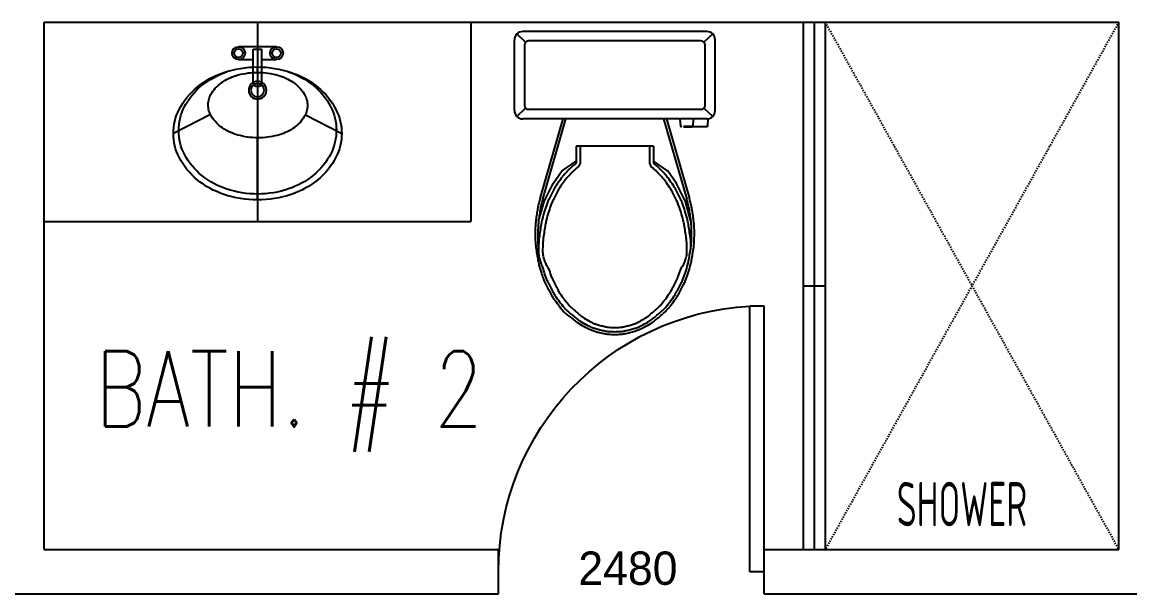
# Model space of a CAD drawing. Header units: inches. Extents: x 26998 to 46838, y -509 to 4343.
# Drawn here: x 32911.4 to 33011.4, y 3701.9 to 3753.5 of the extents above; entities that cross this region are included whole.
import ezdxf
from ezdxf.enums import TextEntityAlignment as Align

# ---------------------------------------------------------------- set-up
doc = ezdxf.new("R2010")
doc.units = ezdxf.units.IN
doc.header["$LTSCALE"] = 0.5
doc.header["$MEASUREMENT"] = 0
doc.linetypes.add('HIDDEN', pattern=[0.375, 0.25, -0.125])
for name, color, linetype in [('BUILT-INS', 13, 'Continuous'), ('CABS', 23, 'Continuous'), ('Title Block', 7, 'Continuous'), ('TITLES', 3, 'Continuous'), ('windows', 4, 'Continuous')]:
    doc.layers.add(name, color=color, linetype=linetype)
doc.styles.add('ARCHSTYL', font='archstyl.shx', dxfattribs={"height": 5})
doc.styles.add('HS-DESIGN-TTLB', font='GOTHIC.TTF')
doc.styles.get("Standard").update_dxf_attribs({"font": 'romans.shx', "width": 0.75})

# ---------------------------------------------------------------- blocks, each defined once
blk = doc.blocks.new('P0470039')
at = {"linetype": 'Continuous'}
for p, q in [((0, -0.61339), (0, 0)), ((-5.396179, -5.394092), (-9.5, -7.5)), ((5.322319, -5.35619), (9.5, -7.5)), ((0, -15), (0, -7.994521))]:
    blk.add_line(p, q, dxfattribs=at)
for points in [[(9.5, -7.5, 0.118506), (8.852327, -4.805722, 0.104654), (6.80398, -2.274646, 0.089615), (3.801003, -0.621924, 0.08127), (0, 0, 0.08127), (-3.801003, -0.621924, 0.089615), (-6.80398, -2.274646, 0.104654), (-8.852327, -4.805722, 0.118506), (-9.5, -7.5, 0.118506), (-8.852327, -10.194278, 0.104654), (-6.80398, -12.725354, 0.089615), (-3.801003, -14.378076, 0.08127), (0, -15, 0.08127), (3.801003, -14.378076, 0.089615), (6.80398, -12.725354, 0.104654), (8.852327, -10.194278, 0.118506)], [(0, -7.994521, 0.066698), (2.228047, -7.675818, 0.0792), (3.951416, -6.878456, 0.107151), (5.1993, -5.580919, 0.14125), (5.56895, -4.25438, 0.14125), (5.175802, -2.934614, 0.107151), (3.905073, -1.659441, 0.0792), (2.167817, -0.892807, 0.066698), (-0.065538, -0.613719, 0.066698), (-2.293584, -0.932422, 0.0792), (-4.016953, -1.729784, 0.107151), (-5.264838, -3.027321, 0.14125), (-5.634488, -4.35386, 0.14125), (-5.24134, -5.673626, 0.107151), (-3.970611, -6.948799, 0.0792), (-2.233355, -7.715433, 0.066698)]]:
    blk.add_lwpolyline(points, format="xyb", close=True, dxfattribs=at)
for radius in [1, 0.75]:
    blk.add_circle((0, -2.625), radius, dxfattribs=at)
for centre, radius, start, end in [((-0.632896, -9.107886), 9.026467, 108.265523, 128.679582), ((0.618746, -9.112425), 9.026467, 50.904831, 71.31889), ((-1.589253, -7.913284), 7.496208, 128.679582, 152.608443), ((1.583743, -7.924791), 7.496208, 26.975969, 50.904831), ((-3.065811, -7.148185), 5.833199, 152.608443, 179.792206), ((3.065811, -7.170423), 5.833199, 359.792206, 26.975969), ((-3.065811, -7.148185), 5.833199, 179.792206, 206.975969), ((3.065811, -7.170423), 5.833199, 332.608443, 359.792206), ((-1.583743, -6.393816), 7.496208, 206.975969, 230.904831), ((1.589253, -6.405324), 7.496208, 308.679582, 332.608443), ((-0.618746, -5.206183), 9.026467, 230.904831, 251.31889), ((0.632896, -5.210722), 9.026467, 288.265523, 308.679582), ((0.013869, -3.335173), 11.001532, 251.31889, 269.792206), ((0.013869, -3.335173), 11.001532, 269.792206, 288.265523)]:
    blk.add_arc(centre, radius, start, end, dxfattribs=at)
for tag, flags, p in [('ASID', 3, (0, -1.5)), ('ASCATNO', 1, (0, -2.25)), ('ASNAME', 1, (0, -3)), ('ASCOLOR', 1, (0, -3.75))]:
    blk.add_attdef(tag, text='', height=0.5, dxfattribs=dict(flags=flags)).set_placement(p, align=Align.CENTER)
blk = doc.blocks.new('door')
at = {"layer": 'windows'}
for p, q in [((9950.29, 7178.88), (9948.56, 7178.88)), ((9948.56, 7178.88), (9948.56, 7146.97)), ((9950.29, 7178.88), (9948.56, 7178.88)), ((9950.29, 7178.88), (9950.29, 7146.97)), ((9948.56, 7146.97), (9950.29, 7146.97))]:
    blk.add_line(p, q, dxfattribs=at)
blk.add_arc((9950.29, 7178.88), 31.9, 180, 266.8995, dxfattribs=at)

msp = doc.modelspace()

# ---------------------------------------------------------------- linework, layer by layer
at = {"layer": 'BUILT-INS', "linetype": 'HIDDEN'}
for p, q in [((32983.8686292, 3753.5473968), (33010.3686292, 3705.9473968)), ((33010.3686292, 3753.5473968), (32983.8686292, 3705.9473968))]:
    msp.add_line(p, q, dxfattribs=at)
at = {"layer": 'CABS'}
for p, q in [((32932.6186292, 3753.5473968), (32932.6186292, 3735.5473968)), ((32951.8686292, 3753.5473968), (32951.8686292, 3735.5473968)), ((32981.8686292, 3753.5473968), (32981.8686292, 3705.9473968)), ((32982.8686292, 3753.5473968), (32982.8686292, 3705.9473968)), ((32983.8686292, 3753.5473968), (32983.8686292, 3705.9473968)), ((32956.8222142, 3751.7500618), (32956.0257992, 3752.4839768)), ((32973.1811292, 3752.7036468), (32956.5561292, 3752.7036468)), ((32973.7114592, 3752.4839768), (32972.9150442, 3751.7500618)), ((32934.3343547, 3751.3301363), (32930.9029036, 3751.3301363)), ((32934.3343547, 3751.3301363), (32930.9029036, 3751.3301363)), ((32932.2190292, 3748.1263787), (32932.2190292, 3751.1061095)), ((32932.2190292, 3751.1061095), (32933.0182292, 3751.1061095)), ((32932.2190292, 3748.1263787), (32932.2190292, 3751.1061095)), ((32932.2190292, 3748.1263787), (32932.2190292, 3751.1061095)), ((32932.2190292, 3748.1263787), (32932.2190292, 3751.1061095)), ((32932.2190292, 3751.1061095), (32933.0182292, 3751.1061095)), ((32932.2190292, 3748.1263787), (32932.2190292, 3751.1061095)), ((32932.2190292, 3748.1263787), (32932.2190292, 3751.1061095)), ((32933.0182292, 3748.1263787), (32933.0182292, 3751.1061095)), ((32933.0182292, 3748.1263787), (32933.0182292, 3751.1061095)), ((32933.0182292, 3748.1263787), (32933.0182292, 3751.1061095)), ((32933.0182292, 3748.1263787), (32933.0182292, 3751.1061095)), ((32933.0182292, 3748.1263787), (32933.0182292, 3751.1061095)), ((32933.0182292, 3748.1263787), (32933.0182292, 3751.1061095)), ((32955.8061292, 3745.5685058), (32955.8061292, 3751.9536468)), ((32956.7123792, 3751.4848968), (32956.7123792, 3746.0372558)), ((32972.6498792, 3751.8598968), (32957.0873792, 3751.8598968)), ((32973.0248792, 3746.0372558), (32973.0248792, 3751.4848968)), ((32973.9311292, 3745.5685058), (32973.9311292, 3751.9536468)), ((32930.9029036, 3750.1624618), (32932.2190292, 3750.1624618)), ((32930.9029036, 3750.1624618), (32932.2190292, 3750.1624618)), ((32933.0182292, 3750.1624618), (32934.3343547, 3750.1624618)), ((32933.0182292, 3750.1624618), (32934.3343547, 3750.1624618)), ((32956.8222142, 3745.7720908), (32956.0257992, 3745.0381758)), ((32972.6498792, 3745.6622558), (32957.0873792, 3745.6622558)), ((32973.7114592, 3745.0381758), (32972.9150442, 3745.7720908)), ((32973.1811292, 3744.8185058), (32956.5561292, 3744.8185058)), ((32958.1303422, 3737.6322868), (32960.2028872, 3744.8185058)), ((32958.3705522, 3737.5630068), (32960.4630772, 3744.8185058)), ((32969.2741812, 3744.8185058), (32971.3667062, 3737.5630068)), ((32969.5343712, 3744.8185058), (32971.6069162, 3737.6322868)), ((32970.8181682, 3744.1158998), (32970.7637132, 3744.8185058)), ((32971.9447162, 3744.8185058), (32971.9199842, 3744.1146938)), ((32971.9446172, 3744.8185058), (32971.9199842, 3744.1171058)), ((32971.9678202, 3744.1170488), (32973.1563812, 3744.1170488)), ((32971.9678202, 3744.1147498), (32973.1563812, 3744.1147498)), ((32973.2799512, 3744.8185058), (32973.2255952, 3744.1169188)), ((32973.2801472, 3744.8185058), (32973.2255952, 3744.1148798)), ((32973.2542642, 3744.1151938), (32973.2542642, 3744.1166058)), ((32968.3686292, 3742.3598968), (32961.3686292, 3742.3598968)), ((32961.3686292, 3742.3598968), (32961.3686292, 3740.8065068)), ((32961.3686292, 3742.3598968), (32961.3686292, 3740.8065068)), ((32961.3686292, 3742.3598968), (32961.3686292, 3740.8065068)), ((32961.7436292, 3742.3598968), (32961.7436292, 3740.8065068)), ((32967.9936292, 3742.3598968), (32967.9936292, 3740.8065068)), ((32968.3686292, 3742.3598968), (32968.3686292, 3740.8065068)), ((32959.3061292, 3738.9848968), (32960.1186292, 3740.1723968)), ((32960.1186292, 3740.1411468), (32961.3686292, 3740.9911468)), ((32961.7436292, 3740.8065068), (32961.6001992, 3740.5115468)), ((32961.7436292, 3740.8065068), (32961.6001992, 3740.5115468)), ((32967.9936292, 3740.8065068), (32968.1370592, 3740.5115468)), ((32969.6186292, 3740.1411468), (32968.3686292, 3740.9911468)), ((32970.4311292, 3738.9848968), (32969.6186292, 3740.1723968)), ((32958.4936292, 3737.3598968), (32959.3061292, 3738.9848968)), ((32971.2436292, 3737.3598968), (32970.4311292, 3738.9848968)), ((32957.9906512, 3735.5801268), (32958.4936292, 3737.3598968)), ((32971.7466072, 3735.5801268), (32971.2436292, 3737.3598968)), ((32913.3686292, 3735.5473968), (32951.8686292, 3735.5473968)), ((32981.8686292, 3729.7473968), (32983.8686292, 3729.7473968))]:
    msp.add_line(p, q, dxfattribs=at)
for centre, radius in [((32930.9029036, 3750.746299), 0.5838373), ((32930.9029036, 3750.746299), 0.5838373), ((32930.9029036, 3750.746299), 0.3925094), ((32930.9029036, 3750.746299), 0.3925094), ((32934.3343547, 3750.746299), 0.5838373), ((32934.3343547, 3750.746299), 0.5838373), ((32934.3343547, 3750.746299), 0.3925094), ((32934.3343547, 3750.746299), 0.3925094)]:
    msp.add_circle(centre, radius, dxfattribs=at)
for centre, radius, start, end in [((32956.5561292, 3751.9536468), 0.75, 90, 180), ((32973.1811292, 3751.9536468), 0.75, 0, 90), ((32957.0873792, 3751.4848968), 0.375, 90, 180), ((32972.6498792, 3751.4848968), 0.375, 0, 90), ((32932.6186292, 3748.1263787), 0.3996, 180, 0), ((32932.6186292, 3748.1263787), 0.3996, 180, 0), ((32932.6186292, 3748.1263787), 0.3996, 180, 0), ((32932.6186292, 3748.1263787), 0.3996, 180, 0), ((32932.6186292, 3748.1263787), 0.3996, 180, 0), ((32932.6186292, 3748.1263787), 0.3996, 180, 0), ((32957.0873792, 3746.0372558), 0.375, 180, 270), ((32972.6498792, 3746.0372558), 0.375, 270, 0), ((32956.5561292, 3745.5685058), 0.75, 180, 270), ((32973.1811292, 3745.5685058), 0.75, 270, 0), ((32970.8298538, 3744.1158999), 0.0005896, 118.975202645, 180.016097218), ((32970.8298538, 3744.1158996), 0.0005896, 179.983902782, 241.024797355), ((32970.83068, 3744.1144069), 0.002296, 90.618644356, 118.961864588), ((32970.83068, 3744.1173927), 0.002296, 241.038135457, 269.38135569), ((32970.9798322, 3730.230951), 13.8865531, 90.254780828, 90.615514758), ((32970.979991, 3758.0008481), 13.8865543, 269.383829924, 269.744563854), ((32971.0846635, 3742.7565046), 1.3615875, 90.144896402, 90.253758375), ((32971.0846635, 3745.4752939), 1.3615875, 269.746241625, 269.855103598), ((32971.5072257, 3575.2209308), 168.8976943, 90.102116674, 90.14451555), ((32971.5058743, 3913.0108683), 168.8976914, 269.855942873, 269.898341749), ((32971.3526234, 3661.8750208), 82.2434663, 90.041270998, 90.102004523), ((32971.3526234, 3826.3567787), 82.2434663, 269.897995477, 269.958729002), ((32971.3906656, 3608.4982963), 135.6202043, 89.993429451, 90.041099538), ((32971.3918675, 3879.7335027), 135.6202047, 269.958392683, 270.006062771), ((32971.3914428, 3603.1172507), 141.0012499, 89.947242661, 89.993996017), ((32971.3902173, 3885.1145484), 141.0012505, 270.00650196, 270.053255316), ((32971.5201531, 3742.9017133), 1.216728, 89.883449154, 89.947162059), ((32971.5201531, 3745.3300863), 1.216728, 270.052837902, 270.116550808), ((32918.875909, -22069.4938653), 25813.6659903, 89.88268737112, 89.88314573763), ((32918.875909, 29557.7256648), 25813.6659903, 270.11685426237, 270.11731262888), ((32971.6954094, 3727.628216), 16.4898353, 89.72100564, 89.882808918), ((32971.6954094, 3760.6035836), 16.4898353, 270.117191083, 270.27899436), ((32971.3391036, 3654.4748272), 89.6440918, 89.651504352, 89.720946835), ((32971.3391036, 3833.7569723), 89.6440918, 270.279053166, 270.348495649), ((32971.9697252, 3757.6074984), 13.4905078, 269.63740408, 269.7022629), ((32971.9688418, 3730.6243007), 13.4905027, 90.293985291, 90.358844112), ((32971.9124436, 3746.6278299), 2.5106899, 269.707404204, 269.857748308), ((32971.9128247, 3741.6039691), 2.5106914, 90.150948549, 90.301292653), ((32975.6620058, 5193.4914081), 1449.3791265, 269.8515285092, 269.8519868755), ((32975.5370058, 2294.740391), 1449.3788085, 90.1430717335, 90.1435301001), ((32971.9516322, 3750.5772007), 6.460147, 269.853730029, 269.954341411), ((32971.9516322, 3737.6545989), 6.460147, 90.045658589, 90.146269971), ((32971.9646629, 3767.0097549), 22.8927063, 269.954502341, 270.007902007), ((32971.9635899, 3721.2220442), 22.892706, 89.989412589, 90.042812255), ((32973.1676596, 3727.9428853), 16.1741674, 89.930403372, 90.039952895), ((32973.1676596, 3760.2889133), 16.1741674, 269.960047106, 270.069596628), ((32973.1807849, 3738.6307225), 5.4863222, 89.743735906, 89.931895226), ((32973.1804803, 3749.6010766), 5.4863231, 270.071284844, 270.259444165), ((32968.6480254, 2735.0105038), 1009.1167767, 89.7396399167, 89.7412441997), ((32968.6837396, 4753.2212953), 1009.1166155, 270.2567280307, 270.2583323134), ((32972.9248642, 3676.5097015), 67.6078651, 89.731955462, 89.738372589), ((32972.9248642, 3811.7220971), 67.6078651, 270.261627411, 270.268044539), ((32973.2400992, 3743.8890815), 0.2277477, 89.033159348, 89.735603406), ((32973.2400992, 3744.3427171), 0.2277477, 270.264396613, 270.96684067), ((32973.1915037, 3741.0039173), 3.1133211, 88.844913982, 89.034906767), ((32973.1912021, 3747.2278818), 3.1133267, 270.970642161, 271.160634946), ((32993.4514947, 3708.1611271), 45.8200661, 135.730995499, 136.141232843), ((32993.4514947, 3708.1611271), 45.8200661, 135.730995499, 136.141232843), ((32993.4514461, 3708.1611316), 45.8200282, 135.320719859, 135.730957202), ((32993.4514461, 3708.1611316), 45.8200282, 135.320719859, 135.730957202), ((32962.8967389, 3738.3757739), 2.8489362, 130.668331477, 135.322171658), ((32962.8967389, 3738.3757739), 2.8489362, 130.668331477, 135.322171658), ((32992.0631184, 3709.5146262), 43.506421, 135.320850019, 135.731087363), ((32967.308946, 3733.2400844), 9.6196731, 128.135077319, 130.667218552), ((32967.308946, 3733.2400844), 9.6196731, 128.135077319, 130.667218552), ((32963.0509766, 3738.2035679), 2.7049534, 130.665854557, 135.319694738), ((32967.2406744, 3733.3271941), 9.1339961, 128.135655583, 130.667796817), ((32962.4965839, 3733.3271941), 9.1339961, 49.332203183, 51.864344417), ((32962.4283124, 3733.2400844), 9.6196731, 49.332781448, 51.864922681), ((32962.4283124, 3733.2400844), 9.6196731, 49.332781448, 51.864922681), ((32966.6862818, 3738.2035679), 2.7049534, 44.680305262, 49.334145443), ((32937.6741399, 3709.5146262), 43.506421, 44.268912638, 44.679149981), ((32966.8405195, 3738.3757739), 2.8489362, 44.677828342, 49.331668523), ((32966.8405195, 3738.3757739), 2.8489362, 44.677828342, 49.331668523), ((32936.2858122, 3708.1611316), 45.8200282, 44.269042798, 44.679280141), ((32936.2858122, 3708.1611316), 45.8200282, 44.269042798, 44.679280141), ((32936.2857637, 3708.1611271), 45.8200661, 43.858767157, 44.269004501), ((32936.2857637, 3708.1611271), 45.8200661, 43.858767157, 44.269004501), ((32969.8509141, 3732.0639822), 12.2842384, 143.327424811, 146.582522922), ((32969.8509141, 3732.0639822), 12.2842384, 143.327424811, 146.582522922), ((32969.7651961, 3732.1278264), 11.8023534, 143.327501013, 146.582599125), ((32967.7137055, 3733.6553766), 9.6196189, 140.795087365, 143.327228598), ((32967.7137055, 3733.6553766), 9.6196189, 140.795087365, 143.327228598), ((32962.4671819, 3737.9351494), 2.8489125, 136.142236184, 140.796076365), ((32962.4671819, 3737.9351494), 2.8489125, 136.142236184, 140.796076365), ((32967.6250871, 3733.7215345), 9.1340259, 140.795950255, 143.328091487), ((32962.6432184, 3737.7851969), 2.7050004, 136.141504435, 140.795344616), ((32992.0635578, 3709.5147498), 43.5066493, 135.731607881, 136.141845224), ((32937.6737005, 3709.5147498), 43.5066493, 43.858154776, 44.268392119), ((32967.0940399, 3737.7851969), 2.7050004, 39.204655384, 43.858495564), ((32962.1121712, 3733.7215345), 9.1340259, 36.671908513, 39.204049745), ((32967.2700765, 3737.9351494), 2.8489125, 39.203923635, 43.857763816), ((32967.2700765, 3737.9351494), 2.8489125, 39.203923635, 43.857763816), ((32959.9720623, 3732.1278264), 11.8023534, 33.417400875, 36.672498987), ((32962.0235529, 3733.6553766), 9.6196189, 36.672771402, 39.204912635), ((32962.0235529, 3733.6553766), 9.6196189, 36.672771402, 39.204912635), ((32959.8863442, 3732.0639822), 12.2842384, 33.417477078, 36.672575189), ((32959.8863442, 3732.0639822), 12.2842384, 33.417477078, 36.672575189), ((33001.0514737, 3716.7490177), 46.9860034, 153.093340313, 153.755219318), ((33001.0514737, 3716.7490177), 46.9860034, 153.093340313, 153.755219318), ((33001.0503897, 3716.7488682), 46.9851044, 152.4307005, 153.092579505), ((33001.0503897, 3716.7488682), 46.9851044, 152.4307005, 153.092579505), ((32962.7758701, 3736.7322576), 3.8078569, 146.583105172, 152.43150527), ((32962.7758701, 3736.7322576), 3.8078569, 146.583105172, 152.43150527), ((32999.7408266, 3717.4136562), 45.1419457, 152.430922713, 153.092801719), ((32962.9676116, 3736.6129705), 3.6584187, 146.582603209, 152.431003307), ((32966.7696468, 3736.6129705), 3.6584187, 27.568996693, 33.417396791), ((32929.9964317, 3717.4136562), 45.1419457, 26.907198281, 27.569077287), ((32966.9613882, 3736.7322576), 3.8078569, 27.56849473, 33.416894828), ((32966.9613882, 3736.7322576), 3.8078569, 27.56849473, 33.416894828), ((32928.6868686, 3716.7488682), 46.9851044, 26.907420495, 27.5692995), ((32928.6868686, 3716.7488682), 46.9851044, 26.907420495, 27.5692995), ((32928.6857846, 3716.7490177), 46.9860034, 26.244780682, 26.906659687), ((32928.6857846, 3716.7490177), 46.9860034, 26.244780682, 26.906659687), ((32972.3842569, 3733.5214008), 14.8348734, 163.912227201, 166.593547337), ((32972.3138283, 3733.5417108), 14.5115737, 163.912229712, 166.593549849), ((32970.2692951, 3732.8884825), 12.2841918, 159.60309339, 162.858191502), ((32970.2692951, 3732.8884825), 12.2841918, 159.60309339, 162.858191502), ((32962.3243933, 3735.8426985), 3.8078214, 153.755000015, 159.603400113), ((32962.3243933, 3735.8426985), 3.8078214, 153.755000015, 159.603400113), ((32970.1672911, 3732.9200106), 11.8024254, 159.60341516, 162.858513271), ((32962.5338733, 3735.7583114), 3.658408, 153.754664741, 159.603064839), ((32999.7411594, 3717.413665), 45.1422385, 153.093002826, 153.754881831), ((32929.996099, 3717.413665), 45.1422385, 26.245118169, 26.906997174), ((32967.203385, 3735.7583114), 3.658408, 20.396935161, 26.245335259), ((32959.5699673, 3732.9200106), 11.8024254, 17.141486729, 20.39658484), ((32967.412865, 3735.8426985), 3.8078214, 20.396599887, 26.244999985), ((32967.412865, 3735.8426985), 3.8078214, 20.396599887, 26.244999985), ((32959.4679633, 3732.8884825), 12.2841918, 17.141808498, 20.39690661), ((32959.4679633, 3732.8884825), 12.2841918, 17.141808498, 20.39690661), ((32957.42343, 3733.5417108), 14.5115737, 13.406450151, 16.087770288), ((32957.3530015, 3733.5214008), 14.8348734, 13.406452663, 16.087772799), ((33024.2865702, 3726.6617685), 67.1428947, 171.956012095, 172.413919356), ((33024.2878346, 3726.6618143), 67.1441403, 171.498294554, 171.956201815), ((32962.2681539, 3735.9325901), 4.4353843, 166.593417195, 171.498103749), ((33023.0844867, 3726.8315616), 65.6791056, 171.955933057, 172.413840318), ((33023.085366, 3726.8316591), 65.6799626, 171.498217281, 171.956124541), ((32962.4182023, 3735.9003527), 4.338737, 166.593471901, 171.498158454), ((32973.802943, 3731.7986432), 15.9820854, 162.858451395, 165.715300164), ((32973.802943, 3731.7986432), 15.9820854, 162.858451395, 165.715300164), ((32973.6985577, 3731.8307894), 15.4978613, 162.858293373, 165.715142143), ((32956.0387007, 3731.8307894), 15.4978613, 14.284857857, 17.141706627), ((32955.9343154, 3731.7986432), 15.9820854, 14.284699836, 17.141548605), ((32955.9343154, 3731.7986432), 15.9820854, 14.284699836, 17.141548605), ((32967.3190561, 3735.9003527), 4.338737, 8.501841545, 13.406528099), ((32906.6518924, 3726.8316591), 65.6799626, 8.043875459, 8.501782719), ((32906.6527716, 3726.8315616), 65.6791056, 7.586159682, 8.044066943), ((32967.4691044, 3735.9325901), 4.4353843, 8.501896251, 13.406582805), ((32905.4494237, 3726.6618143), 67.1441403, 8.043798185, 8.501705445), ((32905.4506882, 3726.6617685), 67.1428947, 7.586080644, 8.043987905), ((32972.5158523, 3734.4536544), 14.8347231, 177.318709179, 180.000029316), ((32962.1279758, 3734.940132), 4.4354617, 172.413987765, 177.318674319), ((32972.4426426, 3734.4536574), 14.5115134, 177.318721942, 180.000042079), ((32962.2810522, 3734.9295313), 4.3387864, 172.413944526, 177.318631079), ((33025.7838729, 3724.5068498), 68.4164091, 170.912238379, 171.429045434), ((33025.7838729, 3724.5068498), 68.4164091, 170.912238379, 171.429045434), ((32962.9972623, 3734.5499075), 4.8316509, 165.715341623, 170.912552849), ((32962.9972623, 3734.5499075), 4.8316509, 165.715341623, 170.912552849), ((33024.1052115, 3724.759965), 66.3441535, 170.912333123, 171.429140178), ((32963.2203759, 3734.4987145), 4.6853631, 165.715367753, 170.912578979), ((32966.5168824, 3734.4987145), 4.6853631, 9.087421021, 14.284632247), ((32905.6320469, 3724.759965), 66.3441535, 8.570859823, 9.087666878), ((32966.7399961, 3734.5499075), 4.8316509, 9.087447151, 14.284658377), ((32966.7399961, 3734.5499075), 4.8316509, 9.087447151, 14.284658377), ((32903.9533854, 3724.5068498), 68.4164091, 8.570954566, 9.087761621), ((32903.9533854, 3724.5068498), 68.4164091, 8.570954566, 9.087761621), ((32967.4562061, 3734.9295313), 4.3387864, 2.681368921, 7.586055474), ((32957.2946158, 3734.4536574), 14.5115134, 359.999957921, 2.681278058), ((32967.6092825, 3734.940132), 4.4354617, 2.681325681, 7.586012235), ((32957.2214061, 3734.4536544), 14.8347231, 359.999970684, 2.681290821), ((32972.4599573, 3734.4536382), 14.7788281, 179.999966793, 183.021341974), ((32970.1277222, 3734.0361168), 12.20374, 178.0394, 185.5309), ((32962.8262352, 3733.4156402), 4.8315762, 171.945855042, 177.143066268), ((32962.8262352, 3733.4156402), 4.8315762, 171.945855042, 177.143066268), ((33025.7850293, 3724.5069371), 68.4175396, 171.42926207, 171.946069125), ((33025.7850293, 3724.5069371), 68.4175396, 171.42926207, 171.946069125), ((32963.0545813, 3733.3988024), 4.6853424, 171.945898238, 177.143109464), ((33024.105828, 3724.7599121), 66.344771, 171.429174379, 171.945981434), ((32905.6314304, 3724.7599121), 66.344771, 8.054018566, 8.570825621), ((32966.682677, 3733.3988024), 4.6853424, 2.856890536, 8.054101762), ((32903.952229, 3724.5069371), 68.4175396, 8.053930875, 8.57073793), ((32903.952229, 3724.5069371), 68.4175396, 8.053930875, 8.57073793), ((32966.9110232, 3733.4156402), 4.8315762, 2.856933732, 8.054144958), ((32966.9110232, 3733.4156402), 4.8315762, 2.856933732, 8.054144958), ((32957.3494503, 3734.4536345), 14.4566789, 356.978673308, 0.000048488), ((32957.2773011, 3734.4536382), 14.7788281, 356.978658027, 0.000033207), ((32962.2101701, 3733.9126409), 4.5147736, 183.021338578, 188.489068533), ((33017.3510162, 3742.1427287), 60.2664306, 188.489057428, 189.063847484), ((32973.9629008, 3732.8598751), 15.9821006, 177.143073641, 179.999922411), ((32973.9629008, 3732.8598751), 15.9821006, 177.143073641, 179.999922411), ((32973.8537587, 3732.8598811), 15.4979585, 177.143093259, 179.999942028), ((32955.8834997, 3732.8598811), 15.4979585, 0.000057972, 2.856906741), ((32913.4374717, 3741.9751962), 58.9522159, 350.935992861, 351.510782915), ((32955.7762207, 3732.8599501), 15.980236, 1.632935552, 2.856990947), ((32955.7762207, 3732.8599501), 15.980236, 1.632935552, 2.856990947), ((32967.3757006, 3733.9244327), 4.4164722, 351.511021105, 356.978751059), ((32912.3862421, 3742.1427287), 60.2664306, 350.936152516, 351.510942572), ((32967.5270882, 3733.9126409), 4.5147736, 351.510931467, 356.978661421), ((33017.3515624, 3742.1426796), 60.2669621, 189.063719574, 189.638509629), ((32962.3864026, 3732.8080364), 4.5147932, 189.638784904, 195.106514858), ((32961.4762125, 3732.8822574), 3.4954839, 180.36652386, 186.391963643), ((32959.2712508, 3732.6352479), 1.2767297, 186.39211687, 196.369941371), ((32965.8458242, 3734.5664645), 8.1290734, 196.369682796, 198.442816963), ((32961.5173579, 3732.8828021), 3.1616407, 180.415098341, 186.64917461), ((32959.537494, 3732.6520063), 1.1683701, 186.649389852, 196.912906182), ((32965.2783917, 3734.3976239), 7.1687939, 196.912805674, 199.117250329), ((32965.2782626, 3734.3976118), 7.168668, 199.117496902, 201.321941557), ((32964.4589958, 3734.3976118), 7.168668, 338.678058443, 340.882503098), ((32964.4588667, 3734.3976239), 7.1687939, 340.882749671, 343.087194326), ((32970.1997643, 3732.6520063), 1.1683701, 343.087093818, 353.350610148), ((32968.2199005, 3732.8828021), 3.1616407, 353.35082539, 359.584901659), ((32967.2034203, 3732.8438938), 4.4163785, 344.893542683, 350.361272637), ((32913.4360106, 3741.9751039), 58.9536441, 350.361515041, 350.936305096), ((32967.3508557, 3732.8080364), 4.5147932, 344.893485142, 350.361215096), ((32912.385696, 3742.1426796), 60.2669621, 350.361490371, 350.936280426), ((32972.2956051, 3735.4829327), 14.7786795, 195.106438193, 198.127813374), ((32965.8457283, 3734.5664674), 8.1289832, 198.443050005, 200.516184173), ((32959.4281158, 3732.1649493), 1.2767545, 200.515988089, 208.836948325), ((32972.2279469, 3735.4607481), 14.4574778, 195.697535732, 198.127702433), ((32959.6886835, 3732.2158605), 1.168382, 201.321979939, 211.585496269), ((32961.3866419, 3733.2598282), 3.1616032, 211.585018611, 217.819094879), ((32970.1672911, 3734.799783), 11.8024254, 197.141486729, 200.39658484), ((32959.5699673, 3734.799783), 11.8024254, 339.60341516, 342.858513271), ((32968.3506165, 3733.2598282), 3.1616032, 322.180905121, 328.414981389), ((32970.0485748, 3732.2158605), 1.168382, 328.414503731, 338.678020061), ((32957.5100975, 3735.4605124), 14.4566573, 341.872215909, 344.89359109), ((32957.4416533, 3735.4829327), 14.7786795, 341.872186626, 344.893561807), ((32962.0776213, 3731.6461276), 3.6103683, 201.49311635, 207.519472232), ((32962.5338733, 3731.9614821), 3.658408, 200.396935161, 206.245335259), ((32999.7411594, 3750.3061286), 45.1422385, 206.245118169, 206.906997174), ((32929.996099, 3750.3061286), 45.1422385, 333.093002826, 333.754881831), ((32967.203385, 3731.9614821), 3.658408, 333.754664741, 339.603064839), ((32967.6596371, 3731.6461276), 3.6103683, 332.480527768, 338.50688365), ((32960.2563891, 3734.5613878), 11.5669268, 338.506558204, 341.872328664), ((32967.7977539, 3731.5873132), 3.7104309, 332.479802051, 338.506157933), ((32960.1888845, 3734.5834499), 11.8879445, 338.506750081, 341.872520542), ((32997.8291106, 3750.2860574), 44.179022, 207.519869516, 208.225063745), ((32996.9979269, 3749.8401191), 42.9861106, 207.520115751, 208.22530998), ((32997.8295229, 3750.2859196), 44.1793202, 208.224653417, 208.929847646), ((32996.99871, 3749.839998), 42.9867433, 208.224674166, 208.929868394), ((32962.5360425, 3730.7921156), 3.6103889, 208.929578123, 214.955934005), ((32999.7408266, 3750.3061374), 45.1419457, 206.907198281, 207.569077287), ((32962.9676116, 3731.1068231), 3.6584187, 207.568996693, 213.417396791), ((32969.7651961, 3735.5919671), 11.8023534, 213.417400875, 216.672498986), ((32959.9720623, 3735.5919671), 11.8023534, 323.327501014, 326.582599125), ((32966.7696468, 3731.1068231), 3.6584187, 326.582603209, 332.431003307), ((32929.9964317, 3750.3061374), 45.1419457, 332.430922713, 333.092801719), ((32967.2012159, 3730.7921156), 3.6103889, 325.044065995, 331.070421877), ((32932.7385483, 3749.839998), 42.9867433, 331.070131606, 331.775325834), ((32931.9077354, 3750.2859196), 44.1793202, 331.070152354, 331.775346583), ((32932.7393314, 3749.8401191), 42.9861106, 331.77469002, 332.479884248), ((32931.9081478, 3750.2860574), 44.179022, 331.774936254, 332.480130484), ((32962.4106989, 3730.7096083), 3.7105043, 208.929991239, 214.956347121), ((32969.1127333, 3735.394805), 11.8878102, 214.956297293, 218.322067754), ((32969.0570062, 3735.3508394), 11.5668285, 214.956608006, 218.322378467), ((32967.2940942, 3733.9573557), 9.3196846, 218.321889498, 222.325311321), ((32967.5050192, 3733.90897), 8.9843969, 216.672498294, 220.712807236), ((32966.8268885, 3729.9551027), 2.9227248, 312.201225416, 319.288058), ((32962.2322392, 3733.90897), 8.9843969, 319.287192764, 323.327501706), ((32962.4431642, 3733.9573557), 9.3196846, 317.674688679, 321.678110502), ((32962.3893249, 3733.9999269), 9.6383206, 317.674599675, 321.678021498), ((32960.6802522, 3735.3508394), 11.5668285, 321.677621533, 325.043391994), ((32960.6245251, 3735.394805), 11.8878102, 321.677932246, 325.043702707), ((32967.3265594, 3730.7096083), 3.7105043, 325.043652879, 331.070008761), ((32980.1889082, 3749.0107308), 28.6455715, 227.799949124, 228.793680896), ((32980.1740635, 3750.1433234), 29.943251, 230.331561809, 231.308334345), ((32980.189063, 3749.0107047), 28.6456539, 228.793413705, 229.787145477), ((32963.5815601, 3729.3673254), 2.9226778, 229.787213779, 236.874046363), ((32966.1556982, 3729.3673254), 2.9226778, 303.125953637, 310.212786221), ((32949.5481954, 3749.0107047), 28.6456539, 310.212854523, 311.206586295), ((32949.5631948, 3750.1433234), 29.943251, 308.691665655, 309.66843819), ((32949.5483501, 3749.0107308), 28.6455715, 311.206319104, 312.200050876), ((32949.5636961, 3750.1433196), 29.9429281, 309.667704506, 310.644477041), ((32949.0691795, 3750.7394006), 30.9669765, 309.66799441, 310.644766945), ((32967.0971231, 3729.7188492), 3.0249034, 310.64421954, 317.674268606), ((32967.2023459, 3729.6165041), 3.1283616, 310.644668891, 317.674717957), ((32980.6679379, 3750.7393505), 30.966848, 230.332147107, 231.308919642), ((32963.2655172, 3729.0106367), 3.128363, 231.308799069, 238.338848135), ((32963.34659, 3729.1330154), 3.0249133, 231.30922075, 238.339269815), ((32966.6824403, 3734.5516993), 9.6382584, 238.339449961, 242.342871785), ((32966.6506521, 3734.4908771), 9.3196339, 238.339007785, 242.342429609), ((32966.8942223, 3734.4438327), 8.9844149, 236.873774021, 240.914082964), ((32965.5774118, 3732.442833), 7.2574172, 242.341900553, 246.951526456), ((32965.5464186, 3732.3838301), 6.9407731, 242.342420711, 246.952046614), ((32965.4851103, 3731.9106656), 6.0857027, 240.913956822, 245.761602608), ((32963.8394809, 3728.2556888), 2.0773425, 245.763431508, 254.065394552), ((32967.8663236, 3742.3565629), 16.7419295, 254.062453304, 255.455869492), ((32967.8656728, 3742.3565084), 16.7417134, 255.45797837, 256.851394558), ((32964.5299068, 3728.0766057), 2.0773704, 256.850214444, 265.152177487), ((32964.8686418, 3732.0705849), 6.0856881, 265.152235122, 269.999880909), ((32964.8686165, 3732.0705849), 6.0856881, 270.000119091, 274.847764878), ((32965.2073516, 3728.0766057), 2.0773704, 274.847822513, 283.149785556), ((32961.8715855, 3742.3565084), 16.7417134, 283.148605442, 284.54202163), ((32961.8709348, 3742.3565629), 16.7419295, 284.544130508, 285.937546696), ((32965.8977775, 3728.2556888), 2.0773425, 285.934605448, 294.236568492), ((32964.252148, 3731.9106656), 6.0857027, 294.238397392, 299.086043178), ((32964.1908398, 3732.3838301), 6.9407731, 293.047953386, 297.657579289), ((32964.1598466, 3732.442833), 7.2574172, 293.048473544, 297.658099447), ((32962.8430361, 3734.4438327), 8.9844149, 299.085917036, 303.126225979), ((32963.0866063, 3734.4908771), 9.3196339, 297.657570392, 301.660992215), ((32963.054818, 3734.5516993), 9.6382584, 297.657128215, 301.660550039), ((32966.3906683, 3729.1330154), 3.0249133, 301.660730185, 308.69077925), ((32966.4717412, 3729.0106367), 3.128363, 301.661151865, 308.691200931), ((32949.0693204, 3750.7393505), 30.966848, 308.691080358, 309.667852893), ((32963.6923734, 3728.0125103), 2.4427386, 246.952666902, 254.902360407), ((32963.7437425, 3728.1467863), 2.3361905, 246.951393833, 254.901087337), ((32968.312655, 3745.0829435), 19.877809, 254.902391516, 256.172053001), ((32968.4702981, 3745.7212398), 20.7847032, 256.170622196, 257.440283681), ((32968.3130085, 3745.0829901), 19.8779388, 256.171095639, 257.440757123), ((32964.4816208, 3727.8182155), 2.4427342, 257.442377697, 265.392071201), ((32964.4986106, 3727.9609681), 2.3361809, 257.439769344, 265.389462848), ((32964.8686936, 3732.6172868), 7.2573901, 265.389865391, 269.999491293), ((32964.86862, 3732.5506838), 6.9407871, 265.39044955, 270.000075452), ((32964.8686383, 3732.5506838), 6.9407871, 269.999924548, 274.609550451), ((32964.8685647, 3732.6172868), 7.2573901, 270.000508707, 274.610134609), ((32965.2386477, 3727.9609681), 2.3361809, 274.610537152, 282.560230656), ((32965.2556376, 3727.8182155), 2.4427342, 274.607928799, 282.557622303), ((32961.4242498, 3745.0829901), 19.8779388, 282.559242877, 283.828904361), ((32961.2669602, 3745.7212398), 20.7847032, 282.559716319, 283.829377804), ((32961.4246034, 3745.0829435), 19.877809, 283.827946999, 285.097608484), ((32961.2669678, 3745.7212199), 20.784682, 283.829370697, 285.099032182), ((32965.9935158, 3728.1467863), 2.3361905, 285.098912663, 293.048606167), ((32966.0448849, 3728.0125103), 2.4427386, 285.097639593, 293.047333098)]:
    msp.add_arc(centre, radius, start, end, dxfattribs=at)
at = {"layer": 'CABS', "lineweight": -2}
for centre, radius, start, end in [((32963.9741837, 3732.5542189), 5.9622247, 196.260897231, 206.725940389), ((32960.5361008, 3731.3392112), 2.0823968, 190.422153459, 209.198959673), ((32962.6160471, 3729.72199), 3.3004079, 210.974839662, 238.684985877), ((32961.5544234, 3728.633951), 1.0397941, 214.250867027, 234.259849556), ((32962.4375923, 3729.293299), 2.5947448, 218.386822919, 237.931888668), ((32963.6558667, 3727.0571247), 1.5258454, 246.855301384, 264.216295736)]:
    msp.add_arc(centre, radius, start, end, dxfattribs=at)
at = {"layer": 'Title Block'}
for p, q in [((32913.3686292, 3753.5473968), (33010.3686292, 3753.5473968)), ((32913.3686292, 3705.9473968), (32913.3686292, 3753.5473968)), ((33010.3686292, 3705.9473968), (33010.3686292, 3753.5473968)), ((32913.3686292, 3705.9473968), (32954.3686292, 3705.9473968)), ((32954.3686292, 3701.9473968), (32954.3686292, 3705.9473968)), ((32978.3686292, 3701.9473968), (32978.3686292, 3705.9473968)), ((32978.3686292, 3705.9473968), (33010.3686292, 3705.9473968)), ((32907.3686292, 3701.9473968), (32954.3686292, 3701.9473968)), ((32978.3686292, 3701.9473968), (33017.3686292, 3701.9473968))]:
    msp.add_line(p, q, dxfattribs=at)

# ---------------------------------------------------------------- block references
at = {"layer": 'CABS', "xscale": -0.7999999999999545, "yscale": 0.7999999999999545, "zscale": 0.7999999999999545}
msp.add_blockref('P0470039', (32932.6186292, 3749.5022276), dxfattribs=at)
at = {"layer": 'TITLES', "xscale": -0.7524237795023907, "yscale": 0.7524237795023907, "zscale": 0.7524237795023907, "rotation": 180}
msp.add_blockref('door', (25491.5358534, 9105.5042121), dxfattribs=at)

# ---------------------------------------------------------------- texts
at = {"insert": (32917.9907623, 3723.8473968), "char_height": 6.8007744, "width": 110.476910075, "attachment_point": 1}
msp.add_mtext('\\A1;BATH. # 2', dxfattribs=at)
at = {"layer": 'CABS', "style": 'ARCHSTYL', "width": 0.667387}
msp.add_text('SHOWER', height=4, dxfattribs=at).set_placement((32990.3317142, 3708.0497961))
at = {"layer": 'Title Block', "insert": (32961.5770439, 3705.7691521), "char_height": 3.0096, "width": 43.611515527, "attachment_point": 1, "style": 'HS-DESIGN-TTLB'}
msp.add_mtext('2480', dxfattribs=at)

doc.saveas('drawing.dxf')
